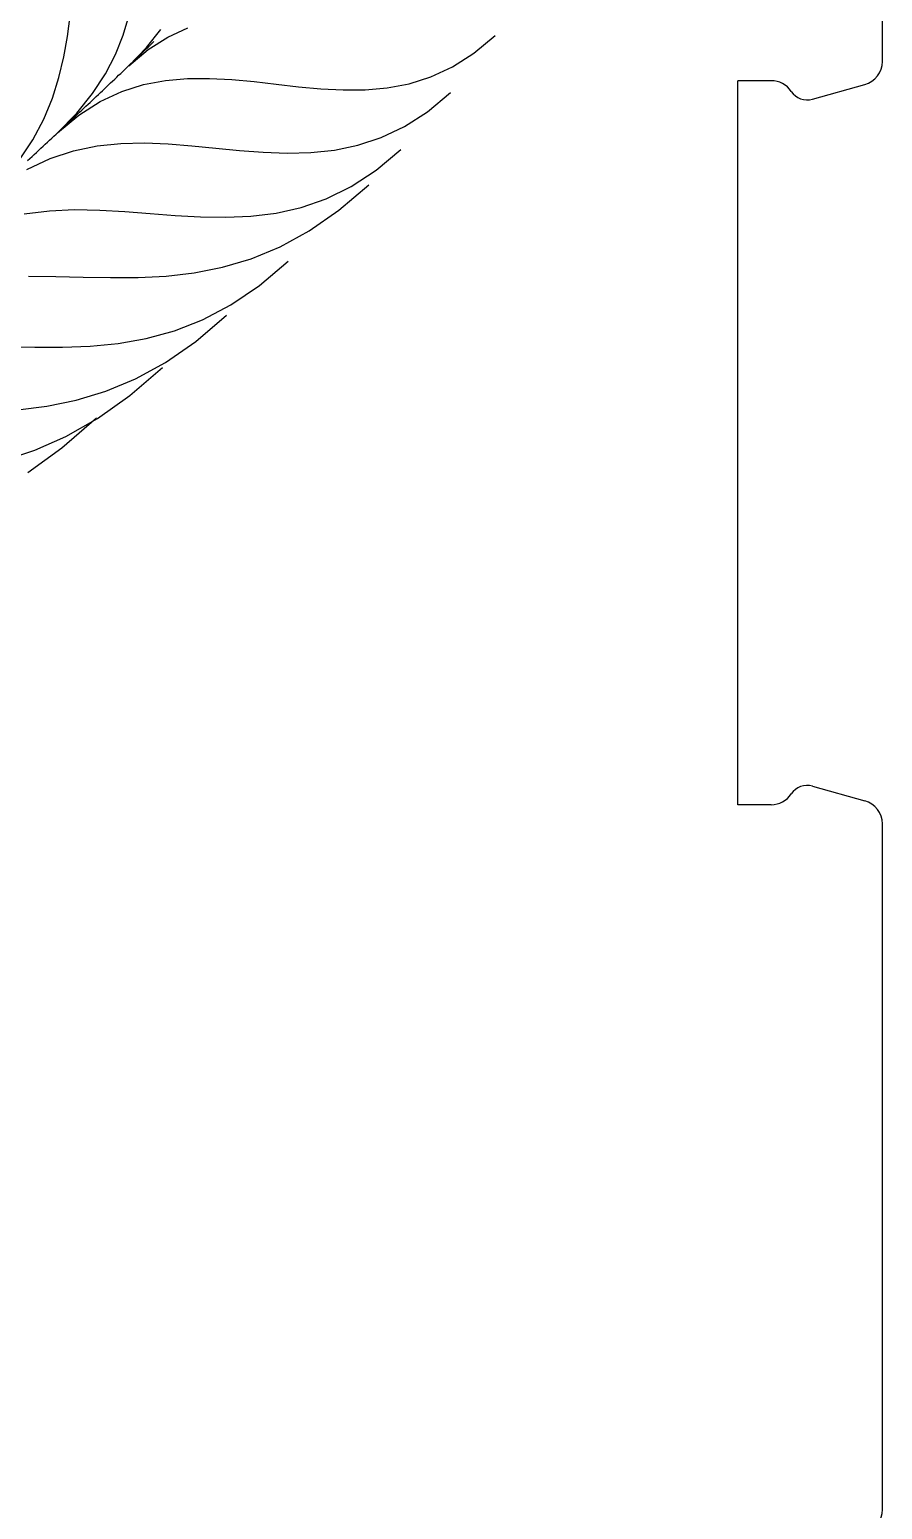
# Model space of a CAD drawing. Extents: x 8 to 213, y -217 to -66.
# Drawn here: x 195.26 to 212.85, y -122.9 to -92.42 of the extents above; entities that cross this region are included whole.
import ezdxf

# ---------------------------------------------------------------- set-up
doc = ezdxf.new("R2010")
doc.units = 0
doc.header["$MEASUREMENT"] = 0

msp = doc.modelspace()

# ---------------------------------------------------------------- linework, layer by layer
for p, q in [((212.845, -93.073), (212.845, -78.953)), ((196.043, -92.558, -50.671), (196.101, -92.135, -50.671)), ((197.193, -92.536, -50.671), (197.313, -92.14, -50.671)), ((195.969, -92.981, -50.671), (196.043, -92.558, -50.671)), ((197.033, -92.933, -50.671), (197.193, -92.536, -50.671)), ((197.672, -92.788, -50.671), (197.971, -92.417, -50.671)), ((197.71, -92.828, -50.671), (198.117, -92.572, -50.671)), ((197.787, -92.702, -50.671), (197.827, -92.664, -50.671)), ((198.117, -92.572, -50.671), (198.528, -92.384, -50.671)), ((204.422, -92.905, -50.671), (204.859, -92.542, -50.671)), ((196.827, -93.332, -50.671), (197.033, -92.933, -50.671)), ((197.308, -93.162, -50.671), (197.672, -92.788, -50.671)), ((197.308, -93.162, -50.671), (197.71, -92.828, -50.671)), ((197.469, -93.008, -50.671), (197.509, -92.97, -50.671)), ((197.509, -92.97, -50.671), (197.549, -92.931, -50.671)), ((197.549, -92.931, -50.671), (197.589, -92.893, -50.671)), ((197.589, -92.893, -50.671), (197.629, -92.854, -50.671)), ((197.629, -92.854, -50.671), (197.669, -92.816, -50.671)), ((197.669, -92.816, -50.671), (197.709, -92.778, -50.671)), ((197.709, -92.778, -50.671), (197.748, -92.74, -50.671)), ((197.748, -92.74, -50.671), (197.787, -92.702, -50.671)), ((203.981, -93.185, -50.671), (204.422, -92.905, -50.671)), ((195.869, -93.405, -50.671), (195.969, -92.981, -50.671)), ((197.184, -93.28, -50.671), (197.225, -93.241, -50.671)), ((197.225, -93.241, -50.671), (197.266, -93.202, -50.671)), ((197.266, -93.202, -50.671), (197.307, -93.163, -50.671)), ((197.307, -93.163, -50.671), (197.347, -93.124, -50.671)), ((197.347, -93.124, -50.671), (197.388, -93.086, -50.671)), ((197.388, -93.086, -50.671), (197.428, -93.047, -50.671)), ((197.428, -93.047, -50.671), (197.469, -93.008, -50.671)), ((203.536, -93.391, -50.671), (203.981, -93.185, -50.671)), ((195.735, -93.831, -50.671), (195.869, -93.405, -50.671)), ((196.565, -93.733, -50.671), (196.827, -93.332, -50.671)), ((196.851, -93.596, -50.671), (196.893, -93.556, -50.671)), ((196.893, -93.556, -50.671), (196.935, -93.517, -50.671)), ((196.935, -93.517, -50.671), (196.977, -93.477, -50.671)), ((196.977, -93.477, -50.671), (197.019, -93.438, -50.671)), ((197.019, -93.438, -50.671), (197.06, -93.398, -50.671)), ((197.06, -93.398, -50.671), (197.101, -93.359, -50.671)), ((197.101, -93.359, -50.671), (197.143, -93.32, -50.671)), ((197.143, -93.32, -50.671), (197.184, -93.28, -50.671)), ((197.166, -93.693, -50.671), (197.615, -93.552, -50.671)), ((197.615, -93.552, -50.671), (198.066, -93.466, -50.671)), ((198.066, -93.466, -50.671), (198.52, -93.426, -50.671)), ((198.52, -93.426, -50.671), (198.976, -93.422, -50.671)), ((198.976, -93.422, -50.671), (199.433, -93.447, -50.671)), ((199.433, -93.447, -50.671), (199.892, -93.49, -50.671)), ((199.892, -93.49, -50.671), (200.351, -93.542, -50.671)), ((200.351, -93.542, -50.671), (200.81, -93.595, -50.671)), ((202.636, -93.619, -50.671), (203.087, -93.533, -50.671)), ((203.087, -93.533, -50.671), (203.536, -93.391, -50.671)), ((210.553, -93.47), (209.862, -93.47)), ((211.404, -93.853), (212.482, -93.552)), ((195.559, -94.26, -50.671), (195.735, -93.831, -50.671)), ((196.239, -94.136, -50.671), (196.565, -93.733, -50.671)), ((196.512, -93.917, -50.671), (196.555, -93.876, -50.671)), ((196.555, -93.876, -50.671), (196.597, -93.836, -50.671)), ((196.597, -93.836, -50.671), (196.64, -93.796, -50.671)), ((196.64, -93.796, -50.671), (196.682, -93.756, -50.671)), ((196.682, -93.756, -50.671), (196.725, -93.716, -50.671)), ((196.721, -93.899, -50.671), (197.166, -93.693, -50.671)), ((196.725, -93.716, -50.671), (196.767, -93.676, -50.671)), ((196.767, -93.676, -50.671), (196.809, -93.636, -50.671)), ((196.809, -93.636, -50.671), (196.851, -93.596, -50.671)), ((200.81, -93.595, -50.671), (201.268, -93.638, -50.671)), ((201.268, -93.638, -50.671), (201.726, -93.662, -50.671)), ((201.726, -93.662, -50.671), (202.182, -93.659, -50.671)), ((202.182, -93.659, -50.671), (202.636, -93.619, -50.671)), ((203.47, -94.11, -50.671), (203.944, -93.714, -50.671)), ((195.843, -94.543, -50.671), (196.239, -94.136, -50.671)), ((195.843, -94.543, -50.671), (196.28, -94.18, -50.671)), ((196.209, -94.201, -50.671), (196.253, -94.16, -50.671)), ((196.253, -94.16, -50.671), (196.296, -94.119, -50.671)), ((196.28, -94.18, -50.671), (196.721, -93.899, -50.671)), ((196.296, -94.119, -50.671), (196.339, -94.079, -50.671)), ((196.339, -94.079, -50.671), (196.383, -94.038, -50.671)), ((196.383, -94.038, -50.671), (196.426, -93.998, -50.671)), ((196.426, -93.998, -50.671), (196.469, -93.957, -50.671)), ((196.469, -93.957, -50.671), (196.512, -93.917, -50.671)), ((202.994, -94.416, -50.671), (203.47, -94.11, -50.671)), ((195.332, -94.69, -50.671), (195.559, -94.26, -50.671)), ((195.857, -94.53, -50.671), (195.901, -94.489, -50.671)), ((195.901, -94.489, -50.671), (195.945, -94.447, -50.671)), ((195.945, -94.447, -50.671), (195.99, -94.406, -50.671)), ((195.99, -94.406, -50.671), (196.034, -94.365, -50.671)), ((196.034, -94.365, -50.671), (196.078, -94.324, -50.671)), ((196.078, -94.324, -50.671), (196.122, -94.283, -50.671)), ((196.122, -94.283, -50.671), (196.165, -94.242, -50.671)), ((196.165, -94.242, -50.671), (196.209, -94.201, -50.671)), ((202.514, -94.644, -50.671), (202.994, -94.416, -50.671)), ((195.046, -95.124, -50.671), (195.332, -94.69, -50.671)), ((195.543, -94.821, -50.671), (195.588, -94.78, -50.671)), ((195.588, -94.78, -50.671), (195.633, -94.738, -50.671)), ((195.633, -94.738, -50.671), (195.678, -94.696, -50.671)), ((195.678, -94.696, -50.671), (195.723, -94.654, -50.671)), ((195.723, -94.654, -50.671), (195.768, -94.613, -50.671)), ((195.768, -94.613, -50.671), (195.812, -94.571, -50.671)), ((195.812, -94.571, -50.671), (195.857, -94.53, -50.671)), ((196.658, -94.814, -50.671), (197.145, -94.764, -50.671)), ((197.145, -94.764, -50.671), (197.633, -94.753, -50.671)), ((197.633, -94.753, -50.671), (198.122, -94.772, -50.671)), ((198.122, -94.772, -50.671), (198.612, -94.81, -50.671)), ((201.547, -94.902, -50.671), (202.031, -94.802, -50.671)), ((202.031, -94.802, -50.671), (202.514, -94.644, -50.671)), ((195.211, -95.3, -50.671), (195.691, -95.072, -50.671)), ((195.225, -95.116, -50.671), (195.271, -95.074, -50.671)), ((195.271, -95.074, -50.671), (195.317, -95.031, -50.671)), ((195.317, -95.031, -50.671), (195.362, -94.989, -50.671)), ((195.362, -94.989, -50.671), (195.408, -94.947, -50.671)), ((195.408, -94.947, -50.671), (195.453, -94.905, -50.671)), ((195.453, -94.905, -50.671), (195.498, -94.863, -50.671)), ((195.498, -94.863, -50.671), (195.543, -94.821, -50.671)), ((195.691, -95.072, -50.671), (196.173, -94.914, -50.671)), ((196.173, -94.914, -50.671), (196.658, -94.814, -50.671)), ((198.612, -94.81, -50.671), (199.102, -94.858, -50.671)), ((199.102, -94.858, -50.671), (199.593, -94.906, -50.671)), ((199.593, -94.906, -50.671), (200.083, -94.945, -50.671)), ((200.083, -94.945, -50.671), (200.572, -94.963, -50.671)), ((200.572, -94.963, -50.671), (201.06, -94.952, -50.671)), ((201.06, -94.952, -50.671), (201.547, -94.902, -50.671)), ((202.407, -95.314, -50.671), (202.919, -94.885, -50.671)), ((201.894, -95.649, -50.671), (202.407, -95.314, -50.671)), ((201.379, -95.901, -50.671), (201.894, -95.649, -50.671)), ((201.638, -96.141, -50.671), (202.255, -95.615, -50.671)), ((200.863, -96.08, -50.671), (201.379, -95.901, -50.671)), ((195.153, -96.213, -50.671), (195.672, -96.149, -50.671)), ((195.672, -96.149, -50.671), (196.19, -96.126, -50.671)), ((196.19, -96.126, -50.671), (196.71, -96.135, -50.671)), ((196.71, -96.135, -50.671), (197.23, -96.165, -50.671)), ((197.23, -96.165, -50.671), (197.749, -96.205, -50.671)), ((197.749, -96.205, -50.671), (198.269, -96.245, -50.671)), ((198.269, -96.245, -50.671), (198.789, -96.274, -50.671)), ((198.789, -96.274, -50.671), (199.308, -96.283, -50.671)), ((199.308, -96.283, -50.671), (199.827, -96.261, -50.671)), ((199.827, -96.261, -50.671), (200.345, -96.197, -50.671)), ((200.345, -96.197, -50.671), (200.863, -96.08, -50.671)), ((201.029, -96.563, -50.671), (201.638, -96.141, -50.671)), ((200.427, -96.891, -50.671), (201.029, -96.563, -50.671)), ((199.831, -97.137, -50.671), (200.427, -96.891, -50.671)), ((199.241, -97.312, -50.671), (199.831, -97.137, -50.671)), ((200.003, -97.687, -50.671), (200.595, -97.185, -50.671)), ((195.243, -97.498, -50.671), (195.803, -97.504, -50.671)), ((195.803, -97.504, -50.671), (196.366, -97.517, -50.671)), ((196.366, -97.517, -50.671), (196.932, -97.528, -50.671)), ((196.932, -97.528, -50.671), (197.503, -97.524, -50.671)), ((197.503, -97.524, -50.671), (198.077, -97.494, -50.671)), ((198.077, -97.494, -50.671), (198.656, -97.427, -50.671)), ((198.656, -97.427, -50.671), (199.241, -97.312, -50.671)), ((199.415, -98.087, -50.671), (200.003, -97.687, -50.671)), ((198.83, -98.394, -50.671), (199.415, -98.087, -50.671)), ((198.249, -98.622, -50.671), (198.83, -98.394, -50.671)), ((198.692, -98.84, -50.671), (199.325, -98.299, -50.671)), ((197.67, -98.781, -50.671), (198.249, -98.622, -50.671)), ((194.798, -98.946, -50.671), (195.37, -98.959, -50.671)), ((195.37, -98.959, -50.671), (195.943, -98.96, -50.671)), ((195.943, -98.96, -50.671), (196.517, -98.939, -50.671)), ((196.517, -98.939, -50.671), (197.093, -98.883, -50.671)), ((197.093, -98.883, -50.671), (197.67, -98.781, -50.671)), ((198.067, -99.273, -50.671), (198.692, -98.84, -50.671)), ((197.448, -99.612, -50.671), (198.067, -99.273, -50.671)), ((196.835, -99.867, -50.671), (197.448, -99.612, -50.671)), ((197.329, -99.958, -50.671), (198.003, -99.379, -50.671)), ((196.227, -100.051, -50.671), (196.835, -99.867, -50.671)), ((196.666, -100.427, -50.671), (197.329, -99.958, -50.671)), ((195.022, -100.253, -50.671), (195.623, -100.176, -50.671)), ((195.623, -100.176, -50.671), (196.227, -100.051, -50.671)), ((195.927, -101.033, -50.671), (196.642, -100.415, -50.671)), ((196.014, -100.798, -50.671), (196.666, -100.427, -50.671)), ((195.371, -101.083, -50.671), (196.014, -100.798, -50.671)), ((194.736, -101.294, -50.671), (195.371, -101.083, -50.671)), ((195.229, -101.539, -50.671), (195.927, -101.033, -50.671)), ((211.404, -108.001), (212.482, -108.302)), ((210.553, -108.384), (209.862, -108.384)), ((212.845, -122.901), (212.845, -108.781))]:
    msp.add_line(p, q)
msp.add_lwpolyline([(209.862, -108.384), (209.862, -93.47)])
for centre, radius, start, end in [((212.348, -93.073), 0.497, 285.6189, 360), ((210.553, -93.967), 0.497, 33.749, 90), ((211.297, -93.47), 0.398, 213.749, 285.6189), ((210.553, -107.887), 0.497, 270, 326.251), ((211.297, -108.384), 0.398, 74.3811, 146.251), ((212.348, -108.781), 0.497, 0, 74.3811), ((212.348, -122.901), 0.497, 285.6189, 360)]:
    msp.add_arc(centre, radius, start, end)

doc.saveas('drawing.dxf')
